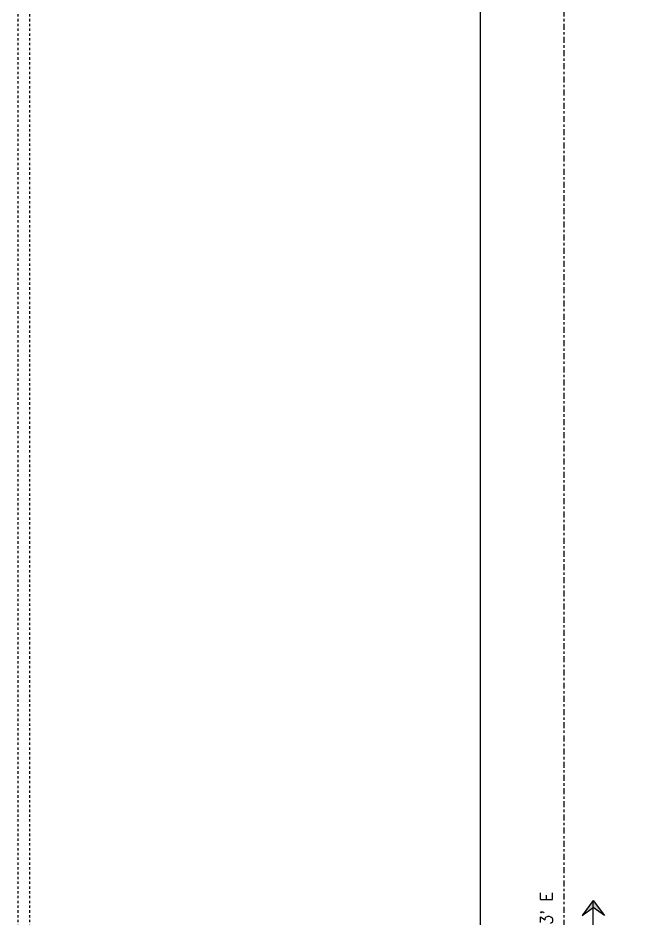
# Model space of a CAD drawing. Header units: millimetres. Extents: x 1590 to 1932, y -48 to 167.
# Drawn here: x 1594.29 to 1619.75, y 28.4 to 66.01 of the extents above; entities that cross this region are included whole.
import ezdxf
from ezdxf.enums import TextEntityAlignment as Align

# ---------------------------------------------------------------- set-up
doc = ezdxf.new("R2010")
doc.units = ezdxf.units.MM
doc.header["$LTSCALE"] = 0.1
doc.header["$MEASUREMENT"] = 0
doc.linetypes.add('CENTERX2', pattern=[4, 2.5, -0.5, 0.5, -0.5])
doc.linetypes.add('DASHED2', pattern=[0.375, 0.25, -0.125])
doc.layers.get('0').update_dxf_attribs({"linetype": 'CONTINUOUS'})
for name, color, linetype in [('_KTI_CONTROL', 7, 'CONTINUOUS'), ('CALLES', 3, 'CONTINUOUS'), ('CUADRO1', 3, 'CONTINUOUS'), ('P-FIXT', 1, 'CONTINUOUS')]:
    doc.layers.add(name, color=color, linetype=linetype)
doc.styles.add('ATT', font='txt')
doc.styles.add('ROMAND', font='romand.shx')

# ---------------------------------------------------------------- blocks, each defined once
blk = doc.blocks.new('15PTOI01')
at = {"color": 0, "linetype": 'ByBlock'}
for p, q in [((0, -8.5), (0, 8.5)), ((2, 10.5), (6, 10.5)), ((8, 8.5), (8, -8.5)), ((9.5, 4.375), (9.5, -4.375)), ((11.25, 4.375), (9.5, 4.375)), ((6, -10.5), (2, -10.5)), ((11.25, -4.375), (9.5, -4.375))]:
    blk.add_line(p, q, dxfattribs=at)
for centre, radius, start, end in [((2, 8.5), 2, 90, 180), ((6, 8.5), 2, 0, 90), ((17.766404, -2.827313), 9.712715, 75.184599, 132.137709), ((13.6875, -12.03125), 19.717859, 49.950272, 70.559965), ((23.458333, 0), 4.229167, 313.602819, 46.397181), ((2, -8.5), 2, 180, 270), ((6, -8.5), 2, 270, 0), ((17.766404, 2.827313), 9.712715, 227.862291, 284.815401), ((13.6875, 12.03125), 19.717859, 289.440035, 310.049728)]:
    blk.add_arc(centre, radius, start, end, dxfattribs=at)
at = {"color": 0, "linetype": 'ByBlock', "style": 'ATT'}
for tag, p, flags in [('ROOM_NUMBER', (0, -32), 1), ('ITEM', (0, -23), 3)]:
    blk.add_attdef(tag, p, '', height=6, dxfattribs=dict(at, flags=flags))
blk = doc.blocks.new('ss1')
at = {"layer": '_KTI_CONTROL', "color": 1}
for points in [[(0.141, 0.122, 0), (0.141, 0.122, 0), (0.141, 0.122, 0), (0.141, 0.122, 0), (0.141, 0.122, 0)], [(0.141, 0.122, 0), (0.141, 0.122, 0), (0.141, 0.122, 0), (0.141, 0.122, 0), (0.141, 0.122, 0), (0.141, 0.122, 0), (0.141, 0.122, 0), (0.141, 0.122, 0), (0.141, 0.122, 0), (0.141, 0.122, 0), (0.141, 0.122, 0)]]:
    blk.add_polyline3d(points, dxfattribs=at)
at = {"layer": '_KTI_CONTROL'}
for points in [[(0.141, 0.122, 0), (0.141, 0.122, 0), (0.141, 0.122, 0), (0.141, 0.122, 0)], [(0.141, 0.122, 0), (0.141, 0.122, 0)]]:
    blk.add_polyline3d(points, dxfattribs=at)
at = {"layer": 'P-FIXT', "xscale": 0.0254, "yscale": 0.0254, "zscale": 0.0254}
blk.add_blockref('15PTOI01', (17.719, 12.528), dxfattribs=at)

msp = doc.modelspace()

# ---------------------------------------------------------------- linework, layer by layer
at = {"layer": 'CALLES', "color": 2, "linetype": 'CENTERX2'}
msp.add_line((1617.0927, -10.9342), (1617.0927, 157.274), dxfattribs=at)
at = {"layer": 'CALLES', "linetype": 'Continuous'}
msp.add_line((1613.5927, -21.9342), (1613.5927, 156.5682), dxfattribs=at)
at = {"layer": 'CALLES', "color": 2, "linetype": 'DASHED2'}
for p, q in [((1594.2927, -23.9342), (1594.2927, 152.676)), ((1594.7927, -23.9342), (1594.7927, 152.5929))]:
    msp.add_line(p, q, dxfattribs=at)
at = {"layer": 'CALLES', "color": 2, "linetype": 'Continuous'}
for p, q in [((1618.3036, 29.1702), (1617.8416, 28.5533)), ((1618.3036, 25.2651), (1618.3036, 29.1702)), ((1618.3036, 29.1702), (1618.7655, 28.5533)), ((1617.8416, 28.5533), (1618.3036, 28.8887)), ((1618.7655, 28.5533), (1618.3036, 28.8887))]:
    msp.add_line(p, q, dxfattribs=at)
for points in [[(1617.8416, 28.5533), (1618.3036, 28.8887), (1618.3036, 29.1702)], [(1618.3036, 29.1702), (1618.7655, 28.5533), (1618.3036, 28.8887)]]:
    msp.add_solid(points, dxfattribs=at)

# ---------------------------------------------------------------- block references
at = {"color": 1, "linetype": 'Continuous'}
for p in [(1613.1666, 62.0576), (1613.1666, 22.0611)]:
    msp.add_blockref('ss1', p, dxfattribs=at)
at = {"color": 1, "linetype": 'Continuous', "xscale": -1, "rotation": 180}
for p in [(1613.1684, 61.4932), (1613.1666, 45.2697)]:
    msp.add_blockref('ss1', p, dxfattribs=at)

# ---------------------------------------------------------------- texts
at = {"layer": 'CUADRO1', "color": 3, "style": 'ROMAND'}
msp.add_text("N 60%%D27.3' E", height=0.5, rotation=90, dxfattribs=at).set_placement((1616.6061, 27.3476), align=Align.CENTER)

doc.saveas('drawing.dxf')
